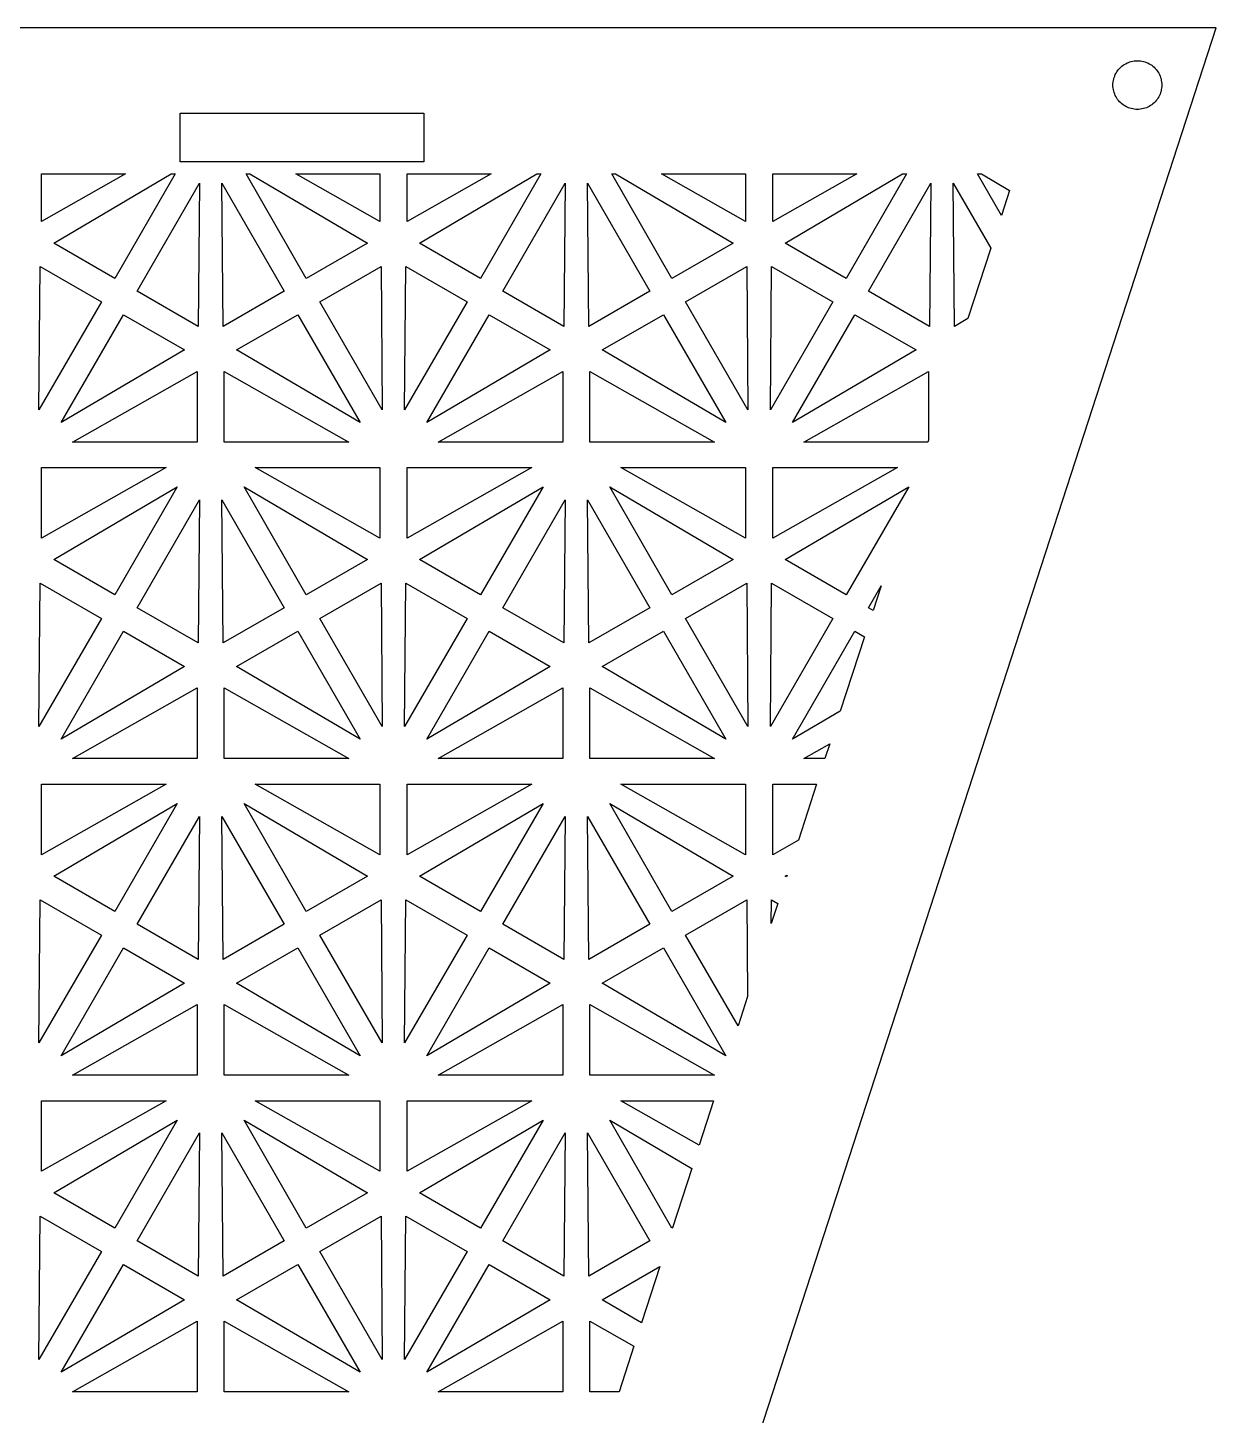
# Model space of a CAD drawing. Header units: metres. Extents: x 20 to 1108, y 20 to 485.
# Drawn here: x 1010.3 to 1107.8, y 370.8 to 484.7 of the extents above; entities that cross this region are included whole.
import ezdxf

# ---------------------------------------------------------------- set-up
doc = ezdxf.new("R2010")
doc.units = ezdxf.units.M

msp = doc.modelspace()

# ---------------------------------------------------------------- linework, layer by layer
for p, q in [((1107.85, 484.652), (957.853, 484.652)), ((1032.85, 253.826), (1107.85, 484.652)), ((1100.31, 481.639), (1100.42, 481.703)), ((1100.42, 481.703), (1100.53, 481.76)), ((1100.53, 481.76), (1100.64, 481.81)), ((1100.64, 481.81), (1100.76, 481.853)), ((1100.76, 481.853), (1100.88, 481.888)), ((1100.88, 481.888), (1101.01, 481.915)), ((1101.01, 481.915), (1101.13, 481.935)), ((1101.13, 481.935), (1101.25, 481.946)), ((1101.25, 481.946), (1101.38, 481.95)), ((1101.38, 481.95), (1101.51, 481.946)), ((1101.51, 481.946), (1101.63, 481.935)), ((1101.63, 481.935), (1101.75, 481.915)), ((1101.75, 481.915), (1101.88, 481.888)), ((1101.88, 481.888), (1102, 481.853)), ((1102, 481.853), (1102.12, 481.81)), ((1102.12, 481.81), (1102.23, 481.76)), ((1102.23, 481.76), (1102.34, 481.703)), ((1102.34, 481.703), (1102.45, 481.639)), ((1099.44, 480.447), (1099.48, 480.569)), ((1099.48, 480.569), (1099.52, 480.687)), ((1099.52, 480.687), (1099.57, 480.802)), ((1099.57, 480.802), (1099.63, 480.913)), ((1099.63, 480.913), (1099.69, 481.022)), ((1099.69, 481.022), (1099.76, 481.126)), ((1099.76, 481.126), (1099.84, 481.225)), ((1099.84, 481.225), (1099.92, 481.319)), ((1099.92, 481.319), (1100.01, 481.408)), ((1100.01, 481.408), (1100.11, 481.491)), ((1100.11, 481.491), (1100.21, 481.569)), ((1100.21, 481.569), (1100.31, 481.639)), ((1102.45, 481.639), (1102.56, 481.569)), ((1102.56, 481.569), (1102.66, 481.491)), ((1102.66, 481.491), (1102.75, 481.408)), ((1102.75, 481.408), (1102.84, 481.319)), ((1102.84, 481.319), (1102.92, 481.225)), ((1102.92, 481.225), (1103, 481.126)), ((1103, 481.126), (1103.07, 481.022)), ((1103.07, 481.022), (1103.13, 480.913)), ((1103.13, 480.913), (1103.19, 480.802)), ((1103.19, 480.802), (1103.24, 480.687)), ((1103.24, 480.687), (1103.28, 480.569)), ((1103.28, 480.569), (1103.32, 480.447)), ((1099.38, 480.075), (1099.4, 480.201)), ((1099.38, 479.95), (1099.38, 480.075)), ((1099.38, 479.824), (1099.38, 479.95)), ((1099.4, 479.699), (1099.38, 479.824)), ((1099.4, 480.201), (1099.42, 480.325)), ((1099.42, 479.575), (1099.4, 479.699)), ((1099.42, 480.325), (1099.44, 480.447)), ((1099.44, 479.453), (1099.42, 479.575)), ((1099.48, 479.332), (1099.44, 479.453)), ((1103.32, 479.453), (1103.28, 479.332)), ((1103.32, 480.447), (1103.34, 480.325)), ((1103.34, 479.575), (1103.32, 479.453)), ((1103.34, 480.325), (1103.36, 480.201)), ((1103.36, 479.699), (1103.34, 479.575)), ((1103.36, 480.201), (1103.38, 480.075)), ((1103.38, 479.824), (1103.36, 479.699)), ((1103.38, 480.075), (1103.38, 479.95)), ((1103.38, 479.95), (1103.38, 479.824)), ((1099.52, 479.214), (1099.48, 479.332)), ((1099.57, 479.099), (1099.52, 479.214)), ((1099.63, 478.986), (1099.57, 479.099)), ((1099.69, 478.878), (1099.63, 478.986)), ((1099.76, 478.775), (1099.69, 478.878)), ((1099.84, 478.675), (1099.76, 478.775)), ((1099.92, 478.581), (1099.84, 478.675)), ((1100.01, 478.492), (1099.92, 478.581)), ((1100.11, 478.409), (1100.01, 478.492)), ((1100.21, 478.332), (1100.11, 478.409)), ((1100.31, 478.262), (1100.21, 478.332)), ((1100.42, 478.197), (1100.31, 478.262)), ((1102.45, 478.262), (1102.34, 478.197)), ((1102.56, 478.332), (1102.45, 478.262)), ((1102.66, 478.409), (1102.56, 478.332)), ((1102.75, 478.492), (1102.66, 478.409)), ((1102.84, 478.581), (1102.75, 478.492)), ((1102.92, 478.675), (1102.84, 478.581)), ((1103, 478.775), (1102.92, 478.675)), ((1103.07, 478.878), (1103, 478.775)), ((1103.13, 478.986), (1103.07, 478.878)), ((1103.19, 479.099), (1103.13, 478.986)), ((1103.24, 479.214), (1103.19, 479.099)), ((1103.28, 479.332), (1103.24, 479.214)), ((1022.85, 473.652), (1022.85, 477.652)), ((1022.85, 477.652), (1042.85, 477.652)), ((1042.85, 477.652), (1042.85, 473.652)), ((1100.53, 478.141), (1100.42, 478.197)), ((1100.64, 478.091), (1100.53, 478.141)), ((1100.76, 478.048), (1100.64, 478.091)), ((1100.88, 478.013), (1100.76, 478.048)), ((1101.01, 477.986), (1100.88, 478.013)), ((1101.13, 477.966), (1101.01, 477.986)), ((1101.25, 477.954), (1101.13, 477.966)), ((1101.38, 477.95), (1101.25, 477.954)), ((1101.51, 477.954), (1101.38, 477.95)), ((1101.63, 477.966), (1101.51, 477.954)), ((1101.75, 477.986), (1101.63, 477.966)), ((1101.88, 478.013), (1101.75, 477.986)), ((1102, 478.048), (1101.88, 478.013)), ((1102.12, 478.091), (1102, 478.048)), ((1102.23, 478.141), (1102.12, 478.091)), ((1102.34, 478.197), (1102.23, 478.141)), ((1011.47, 472.652), (1018.37, 472.652)), ((1018.37, 472.652), (1011.47, 468.742)), ((1011.47, 468.742), (1011.47, 472.652)), ((1012.48, 466.984), (1022.12, 472.652)), ((1022.45, 472.652), (1017.5, 464.086)), ((1022.12, 472.652), (1022.45, 472.652)), ((1042.85, 473.652), (1022.85, 473.652)), ((1028.26, 472.652), (1028.58, 472.652)), ((1033.2, 464.086), (1028.26, 472.652)), ((1028.58, 472.652), (1038.22, 466.984)), ((1032.33, 472.652), (1039.24, 472.652)), ((1039.24, 468.742), (1032.33, 472.652)), ((1039.24, 472.652), (1039.24, 468.742)), ((1041.47, 472.652), (1048.37, 472.652)), ((1048.37, 472.652), (1041.47, 468.742)), ((1041.47, 468.742), (1041.47, 472.652)), ((1042.48, 466.984), (1052.12, 472.652)), ((1052.45, 472.652), (1047.5, 464.086)), ((1052.12, 472.652), (1052.45, 472.652)), ((1058.26, 472.652), (1058.58, 472.652)), ((1063.2, 464.086), (1058.26, 472.652)), ((1058.58, 472.652), (1068.22, 466.984)), ((1062.33, 472.652), (1069.24, 472.652)), ((1069.24, 468.742), (1062.33, 472.652)), ((1069.24, 472.652), (1069.24, 468.742)), ((1071.47, 472.652), (1078.37, 472.652)), ((1078.37, 472.652), (1071.47, 468.742)), ((1071.47, 468.742), (1071.47, 472.652)), ((1072.48, 466.984), (1082.12, 472.652)), ((1082.45, 472.652), (1077.5, 464.086)), ((1082.12, 472.652), (1082.45, 472.652)), ((1088.26, 472.652), (1088.58, 472.652)), ((1090.23, 469.239), (1088.26, 472.652)), ((1088.58, 472.652), (1090.89, 471.293)), ((1019.32, 463.036), (1024.43, 471.894)), ((1024.43, 471.894), (1024.34, 460.141)), ((1026.27, 471.894), (1031.39, 463.036)), ((1026.37, 460.141), (1026.27, 471.894)), ((1049.32, 463.036), (1054.43, 471.894)), ((1054.43, 471.894), (1054.34, 460.141)), ((1056.27, 471.894), (1061.39, 463.036)), ((1056.37, 460.141), (1056.27, 471.894)), ((1079.32, 463.036), (1084.43, 471.894)), ((1084.43, 471.894), (1084.34, 460.141)), ((1086.27, 471.894), (1089.35, 466.555)), ((1086.37, 460.141), (1086.27, 471.894)), ((1090.89, 471.293), (1090.23, 469.239)), ((1017.5, 464.086), (1012.48, 466.984)), ((1038.22, 466.984), (1033.2, 464.086)), ((1047.5, 464.086), (1042.48, 466.984)), ((1068.22, 466.984), (1063.2, 464.086)), ((1077.5, 464.086), (1072.48, 466.984)), ((1089.35, 466.555), (1087.48, 460.781)), ((1011.27, 453.296), (1011.37, 465.05)), ((1011.37, 465.05), (1016.39, 462.153)), ((1034.32, 462.153), (1039.34, 465.05)), ((1039.34, 465.05), (1039.43, 453.296)), ((1041.27, 453.296), (1041.37, 465.05)), ((1041.37, 465.05), (1046.39, 462.153)), ((1064.32, 462.153), (1069.34, 465.05)), ((1069.34, 465.05), (1069.43, 453.296)), ((1071.27, 453.296), (1071.37, 465.05)), ((1071.37, 465.05), (1076.39, 462.153)), ((1024.34, 460.141), (1019.32, 463.036)), ((1031.39, 463.036), (1026.37, 460.141)), ((1054.34, 460.141), (1049.32, 463.036)), ((1061.39, 463.036), (1056.37, 460.141)), ((1084.34, 460.141), (1079.32, 463.036)), ((1016.39, 462.153), (1011.27, 453.296)), ((1039.43, 453.296), (1034.32, 462.153)), ((1046.39, 462.153), (1041.27, 453.296)), ((1069.43, 453.296), (1064.32, 462.153)), ((1076.39, 462.153), (1071.27, 453.296)), ((1013.09, 452.247), (1018.2, 461.104)), ((1018.2, 461.104), (1023.22, 458.207)), ((1027.48, 458.207), (1032.5, 461.104)), ((1032.5, 461.104), (1037.62, 452.247)), ((1043.09, 452.247), (1048.2, 461.104)), ((1048.2, 461.104), (1053.22, 458.207)), ((1057.48, 458.207), (1062.5, 461.104)), ((1062.5, 461.104), (1067.62, 452.247)), ((1073.09, 452.247), (1078.2, 461.104)), ((1078.2, 461.104), (1083.22, 458.207)), ((1087.48, 460.781), (1086.37, 460.141)), ((1023.22, 458.207), (1013.09, 452.247)), ((1037.62, 452.247), (1027.48, 458.207)), ((1053.22, 458.207), (1043.09, 452.247)), ((1067.62, 452.247), (1057.48, 458.207)), ((1083.22, 458.207), (1073.09, 452.247)), ((1014.01, 450.653), (1024.24, 456.447)), ((1024.24, 456.447), (1024.24, 450.653)), ((1026.47, 450.653), (1026.47, 456.447)), ((1026.47, 456.447), (1036.7, 450.653)), ((1044.01, 450.653), (1054.24, 456.447)), ((1054.24, 456.447), (1054.24, 450.653)), ((1056.47, 450.653), (1056.47, 456.447)), ((1056.47, 456.447), (1066.7, 450.653)), ((1074.01, 450.653), (1084.24, 456.447)), ((1084.24, 456.447), (1084.24, 450.801)), ((1024.24, 450.653), (1014.01, 450.653)), ((1036.7, 450.653), (1026.47, 450.653)), ((1054.24, 450.653), (1044.01, 450.653)), ((1066.7, 450.653), (1056.47, 450.653)), ((1084.19, 450.653), (1074.01, 450.653)), ((1084.24, 450.801), (1084.19, 450.653)), ((1011.47, 448.556), (1021.7, 448.556)), ((1021.7, 448.556), (1011.47, 442.762)), ((1011.47, 442.762), (1011.47, 448.556)), ((1029.01, 448.556), (1039.24, 448.556)), ((1039.24, 442.762), (1029.01, 448.556)), ((1039.24, 448.556), (1039.24, 442.762)), ((1041.47, 448.556), (1051.7, 448.556)), ((1051.7, 448.556), (1041.47, 442.762)), ((1041.47, 442.762), (1041.47, 448.556)), ((1059.01, 448.556), (1069.24, 448.556)), ((1069.24, 442.762), (1059.01, 448.556)), ((1069.24, 448.556), (1069.24, 442.762)), ((1071.47, 448.556), (1081.7, 448.556)), ((1081.7, 448.556), (1071.47, 442.762)), ((1071.47, 442.762), (1071.47, 448.556)), ((1012.48, 441.002), (1022.62, 446.962)), ((1022.62, 446.962), (1017.5, 438.105)), ((1028.09, 446.962), (1038.22, 441.002)), ((1033.2, 438.105), (1028.09, 446.962)), ((1042.48, 441.002), (1052.62, 446.962)), ((1052.62, 446.962), (1047.5, 438.105)), ((1058.09, 446.962), (1068.22, 441.002)), ((1063.2, 438.105), (1058.09, 446.962)), ((1072.48, 441.002), (1082.62, 446.962)), ((1082.62, 446.962), (1077.5, 438.105)), ((1019.32, 437.056), (1024.43, 445.912)), ((1024.43, 445.912), (1024.34, 434.159)), ((1026.27, 445.912), (1031.39, 437.056)), ((1026.37, 434.159), (1026.27, 445.912)), ((1049.32, 437.056), (1054.43, 445.912)), ((1054.43, 445.912), (1054.34, 434.159)), ((1056.27, 445.912), (1061.39, 437.056)), ((1056.37, 434.159), (1056.27, 445.912)), ((1017.5, 438.105), (1012.48, 441.002)), ((1038.22, 441.002), (1033.2, 438.105)), ((1047.5, 438.105), (1042.48, 441.002)), ((1068.22, 441.002), (1063.2, 438.105)), ((1077.5, 438.105), (1072.48, 441.002)), ((1011.27, 427.316), (1011.37, 439.069)), ((1011.37, 439.069), (1016.39, 436.172)), ((1034.32, 436.172), (1039.34, 439.069)), ((1039.34, 439.069), (1039.43, 427.316)), ((1041.27, 427.316), (1041.37, 439.069)), ((1041.37, 439.069), (1046.39, 436.172)), ((1064.32, 436.172), (1069.34, 439.069)), ((1069.34, 439.069), (1069.43, 427.316)), ((1071.27, 427.316), (1071.37, 439.069)), ((1071.37, 439.069), (1076.39, 436.172)), ((1079.32, 437.056), (1080.35, 438.841)), ((1080.35, 438.841), (1079.7, 436.837)), ((1016.39, 436.172), (1011.27, 427.316)), ((1024.34, 434.159), (1019.32, 437.056)), ((1031.39, 437.056), (1026.37, 434.159)), ((1039.43, 427.316), (1034.32, 436.172)), ((1046.39, 436.172), (1041.27, 427.316)), ((1054.34, 434.159), (1049.32, 437.056)), ((1061.39, 437.056), (1056.37, 434.159)), ((1069.43, 427.316), (1064.32, 436.172)), ((1076.39, 436.172), (1071.27, 427.316)), ((1079.7, 436.837), (1079.32, 437.056)), ((1013.09, 426.266), (1018.2, 435.123)), ((1018.2, 435.123), (1023.22, 432.226)), ((1027.48, 432.226), (1032.5, 435.123)), ((1032.5, 435.123), (1037.62, 426.266)), ((1043.09, 426.266), (1048.2, 435.123)), ((1048.2, 435.123), (1053.22, 432.226)), ((1057.48, 432.226), (1062.5, 435.123)), ((1062.5, 435.123), (1067.62, 426.266)), ((1073.09, 426.266), (1078.2, 435.123)), ((1078.2, 435.123), (1078.99, 434.667)), ((1078.99, 434.667), (1077.01, 428.575)), ((1023.22, 432.226), (1013.09, 426.266)), ((1037.62, 426.266), (1027.48, 432.226)), ((1053.22, 432.226), (1043.09, 426.266)), ((1067.62, 426.266), (1057.48, 432.226)), ((1014.01, 424.673), (1024.24, 430.467)), ((1024.24, 430.467), (1024.24, 424.673)), ((1026.47, 424.673), (1026.47, 430.467)), ((1026.47, 430.467), (1036.7, 424.673)), ((1044.01, 424.673), (1054.24, 430.467)), ((1054.24, 430.467), (1054.24, 424.673)), ((1056.47, 424.673), (1056.47, 430.467)), ((1056.47, 430.467), (1066.7, 424.673)), ((1077.01, 428.575), (1073.09, 426.266)), ((1074.01, 424.673), (1076.14, 425.879)), ((1076.14, 425.879), (1075.75, 424.673)), ((1024.24, 424.673), (1014.01, 424.673)), ((1036.7, 424.673), (1026.47, 424.673)), ((1054.24, 424.673), (1044.01, 424.673)), ((1066.7, 424.673), (1056.47, 424.673)), ((1075.75, 424.673), (1074.01, 424.673)), ((1011.47, 422.574), (1021.7, 422.574)), ((1021.7, 422.574), (1011.47, 416.78)), ((1011.47, 416.78), (1011.47, 422.574)), ((1029.01, 422.574), (1039.24, 422.574)), ((1039.24, 416.78), (1029.01, 422.574)), ((1039.24, 422.574), (1039.24, 416.78)), ((1041.47, 422.574), (1051.7, 422.574)), ((1051.7, 422.574), (1041.47, 416.78)), ((1041.47, 416.78), (1041.47, 422.574)), ((1059.01, 422.574), (1069.24, 422.574)), ((1069.24, 416.78), (1059.01, 422.574)), ((1069.24, 422.574), (1069.24, 416.78)), ((1071.47, 422.574), (1075.06, 422.574)), ((1071.47, 416.78), (1071.47, 422.574)), ((1075.06, 422.574), (1073.57, 417.97)), ((1012.48, 415.022), (1022.62, 420.982)), ((1022.62, 420.982), (1017.5, 412.124)), ((1028.09, 420.982), (1038.22, 415.022)), ((1033.2, 412.124), (1028.09, 420.982)), ((1042.48, 415.022), (1052.62, 420.982)), ((1052.62, 420.982), (1047.5, 412.124)), ((1058.09, 420.982), (1068.22, 415.022)), ((1063.2, 412.124), (1058.09, 420.982)), ((1019.32, 411.075), (1024.43, 419.932)), ((1024.43, 419.932), (1024.34, 408.179)), ((1026.27, 419.932), (1031.39, 411.075)), ((1026.37, 408.179), (1026.27, 419.932)), ((1049.32, 411.075), (1054.43, 419.932)), ((1054.43, 419.932), (1054.34, 408.179)), ((1056.27, 419.932), (1061.39, 411.075)), ((1056.37, 408.179), (1056.27, 419.932)), ((1073.57, 417.97), (1071.47, 416.78)), ((1017.5, 412.124), (1012.48, 415.022)), ((1038.22, 415.022), (1033.2, 412.124)), ((1047.5, 412.124), (1042.48, 415.022)), ((1068.22, 415.022), (1063.2, 412.124)), ((1072.48, 415.022), (1072.64, 415.113)), ((1072.59, 414.96), (1072.48, 415.022)), ((1072.64, 415.113), (1072.59, 414.96)), ((1011.27, 401.335), (1011.37, 413.088)), ((1011.37, 413.088), (1016.39, 410.192)), ((1034.32, 410.192), (1039.34, 413.088)), ((1039.34, 413.088), (1039.43, 401.335)), ((1041.27, 401.335), (1041.37, 413.088)), ((1041.37, 413.088), (1046.39, 410.192)), ((1064.32, 410.192), (1069.34, 413.088)), ((1069.34, 413.088), (1069.4, 405.145)), ((1071.35, 411.149), (1071.37, 413.088)), ((1071.88, 412.789), (1071.35, 411.149)), ((1071.37, 413.088), (1071.88, 412.789)), ((1016.39, 410.192), (1011.27, 401.335)), ((1024.34, 408.179), (1019.32, 411.075)), ((1031.39, 411.075), (1026.37, 408.179)), ((1039.43, 401.335), (1034.32, 410.192)), ((1046.39, 410.192), (1041.27, 401.335)), ((1054.34, 408.179), (1049.32, 411.075)), ((1061.39, 411.075), (1056.37, 408.179)), ((1068.62, 402.741), (1064.32, 410.192)), ((1013.09, 400.285), (1018.2, 409.143)), ((1018.2, 409.143), (1023.22, 406.245)), ((1027.48, 406.245), (1032.5, 409.143)), ((1032.5, 409.143), (1037.62, 400.285)), ((1043.09, 400.285), (1048.2, 409.143)), ((1048.2, 409.143), (1053.22, 406.245)), ((1057.48, 406.245), (1062.5, 409.143)), ((1062.5, 409.143), (1067.62, 400.285)), ((1023.22, 406.245), (1013.09, 400.285)), ((1037.62, 400.285), (1027.48, 406.245)), ((1053.22, 406.245), (1043.09, 400.285)), ((1067.62, 400.285), (1057.48, 406.245)), ((1014.01, 398.693), (1024.24, 404.486)), ((1024.24, 404.486), (1024.24, 398.693)), ((1026.47, 398.693), (1026.47, 404.486)), ((1026.47, 404.486), (1036.7, 398.693)), ((1044.01, 398.693), (1054.24, 404.486)), ((1054.24, 404.486), (1054.24, 398.693)), ((1056.47, 398.693), (1056.47, 404.486)), ((1056.47, 404.486), (1066.7, 398.693)), ((1069.4, 405.145), (1068.62, 402.741)), ((1024.24, 398.693), (1014.01, 398.693)), ((1036.7, 398.693), (1026.47, 398.693)), ((1054.24, 398.693), (1044.01, 398.693)), ((1066.7, 398.693), (1056.47, 398.693)), ((1011.47, 396.594), (1021.7, 396.594)), ((1021.7, 396.594), (1011.47, 390.8)), ((1011.47, 390.8), (1011.47, 396.594)), ((1029.01, 396.594), (1039.24, 396.594)), ((1039.24, 390.8), (1029.01, 396.594)), ((1039.24, 396.594), (1039.24, 390.8)), ((1041.47, 396.594), (1051.7, 396.594)), ((1051.7, 396.594), (1041.47, 390.8)), ((1041.47, 390.8), (1041.47, 396.594)), ((1059.01, 396.594), (1066.62, 396.594)), ((1065.44, 392.95), (1059.01, 396.594)), ((1066.62, 396.594), (1065.44, 392.95)), ((1012.48, 389.04), (1022.62, 395.001)), ((1022.62, 395.001), (1017.5, 386.144)), ((1028.09, 395.001), (1038.22, 389.04)), ((1033.2, 386.144), (1028.09, 395.001)), ((1042.48, 389.04), (1052.62, 395.001)), ((1052.62, 395.001), (1047.5, 386.144)), ((1058.09, 395.001), (1064.82, 391.042)), ((1063.2, 386.144), (1058.09, 395.001)), ((1019.32, 385.094), (1024.43, 393.951)), ((1024.43, 393.951), (1024.34, 382.197)), ((1026.27, 393.951), (1031.39, 385.094)), ((1026.37, 382.197), (1026.27, 393.951)), ((1049.32, 385.094), (1054.43, 393.951)), ((1054.43, 393.951), (1054.34, 382.197)), ((1056.27, 393.951), (1061.39, 385.094)), ((1056.37, 382.197), (1056.27, 393.951)), ((1064.82, 391.042), (1063.23, 386.161)), ((1017.5, 386.144), (1012.48, 389.04)), ((1038.22, 389.04), (1033.2, 386.144)), ((1047.5, 386.144), (1042.48, 389.04)), ((1011.27, 375.354), (1011.37, 387.107)), ((1011.37, 387.107), (1016.39, 384.21)), ((1034.32, 384.21), (1039.34, 387.107)), ((1039.34, 387.107), (1039.43, 375.354)), ((1041.27, 375.354), (1041.37, 387.107)), ((1041.37, 387.107), (1046.39, 384.21)), ((1063.23, 386.161), (1063.2, 386.144)), ((1024.34, 382.197), (1019.32, 385.094)), ((1031.39, 385.094), (1026.37, 382.197)), ((1054.34, 382.197), (1049.32, 385.094)), ((1061.39, 385.094), (1056.37, 382.197)), ((1016.39, 384.21), (1011.27, 375.354)), ((1039.43, 375.354), (1034.32, 384.21)), ((1046.39, 384.21), (1041.27, 375.354)), ((1013.09, 374.305), (1018.2, 383.161)), ((1018.2, 383.161), (1023.22, 380.265)), ((1027.48, 380.265), (1032.5, 383.161)), ((1032.5, 383.161), (1037.62, 374.305)), ((1043.09, 374.305), (1048.2, 383.161)), ((1048.2, 383.161), (1053.22, 380.265)), ((1057.48, 380.265), (1062.2, 382.988)), ((1062.2, 382.988), (1060.7, 378.371)), ((1023.22, 380.265), (1013.09, 374.305)), ((1037.62, 374.305), (1027.48, 380.265)), ((1053.22, 380.265), (1043.09, 374.305)), ((1060.7, 378.371), (1057.48, 380.265)), ((1014.01, 372.711), (1024.24, 378.505)), ((1024.24, 378.505), (1024.24, 372.711)), ((1026.47, 372.711), (1026.47, 378.505)), ((1026.47, 378.505), (1036.7, 372.711)), ((1044.01, 372.711), (1054.24, 378.505)), ((1054.24, 378.505), (1054.24, 372.711)), ((1056.47, 372.711), (1056.47, 378.505)), ((1056.47, 378.505), (1060.08, 376.458)), ((1060.08, 376.458), (1058.86, 372.711)), ((1024.24, 372.711), (1014.01, 372.711)), ((1036.7, 372.711), (1026.47, 372.711)), ((1054.24, 372.711), (1044.01, 372.711)), ((1058.86, 372.711), (1056.47, 372.711))]:
    msp.add_line(p, q)

doc.saveas('drawing.dxf')
